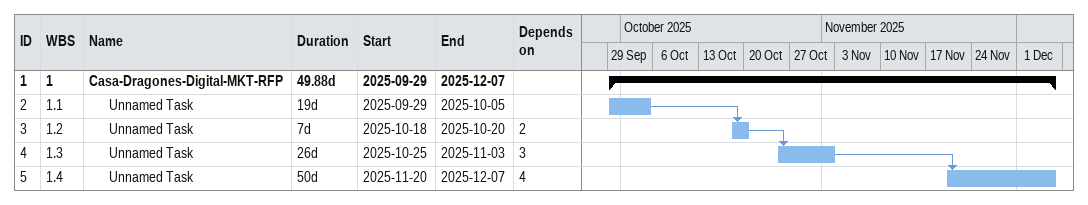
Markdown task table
| ID | WBS | Task | Duration | Start | Finish | Predecessors |
|---|---|---|---|---|---|---|
| 1 | 1 | **Casa-Dragones-Digital-MKT-RFP** | 49.88d | 2025-09-29 | 2025-12-07 |  |
| 2 | 1.1 | Unnamed Task | 19d | 2025-09-29 | 2025-10-05 |  |
| 3 | 1.2 | Unnamed Task | 7d | 2025-10-18 | 2025-10-20 | 2 |
| 4 | 1.3 | Unnamed Task | 26d | 2025-10-25 | 2025-11-03 | 3 |
| 5 | 1.4 | Unnamed Task | 50d | 2025-11-20 | 2025-12-07 | 4 |
